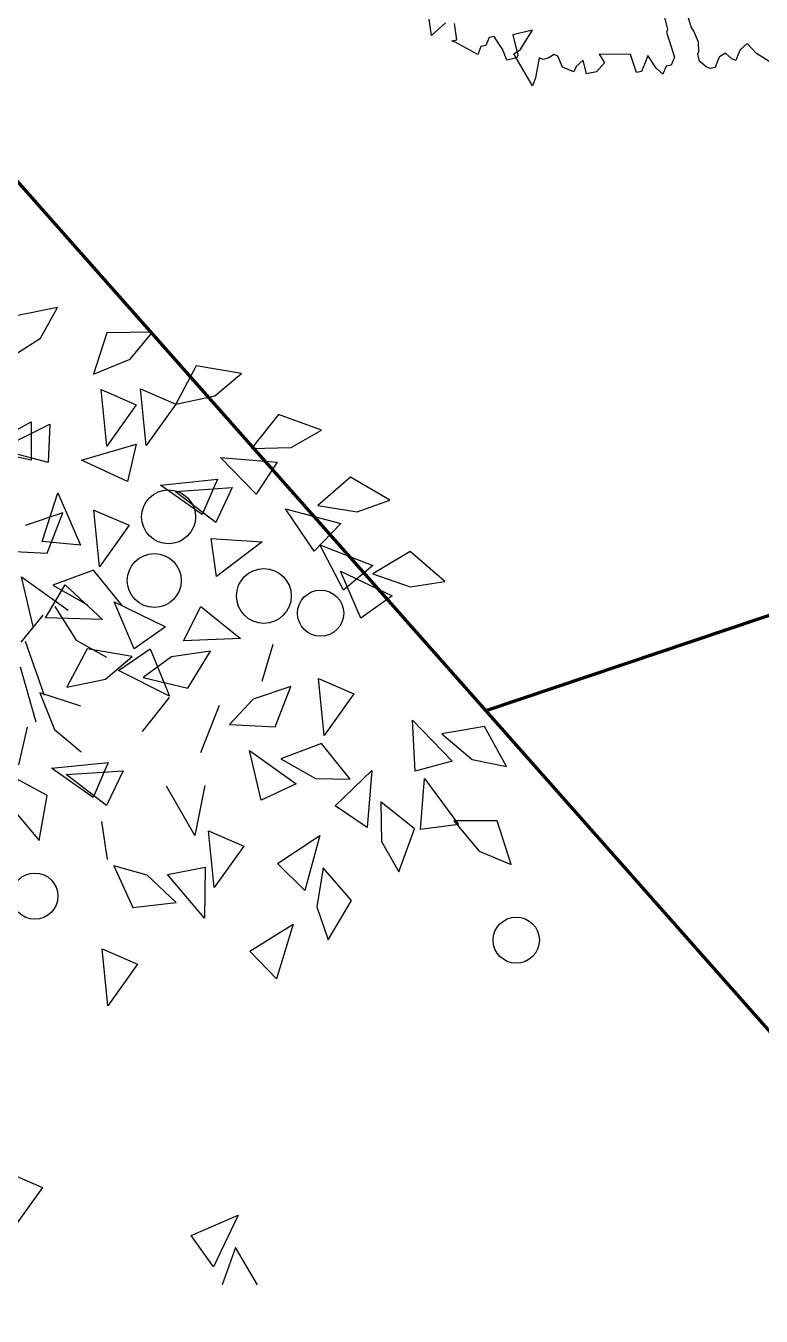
# Model space of a CAD drawing. Header units: millimetres. Extents: x 111 to 1506, y 14 to 566.
# Drawn here: x 254.112 to 255.644, y 121.543 to 124.231 of the extents above; entities that cross this region are included whole.
import ezdxf

# ---------------------------------------------------------------- set-up
doc = ezdxf.new("R2010")
doc.units = ezdxf.units.MM
doc.layers.add('fer', color=8, linetype='Continuous')
doc.layers.add('FURN', color=253, linetype='Continuous')
doc.layers.add('G', color=254, linetype='Continuous', lineweight=5)
pattern_1 = [(22.914772, (797.12783, 1599.99595), (0.097837146, 0.241122153), [0.552, -0.184]), (112.914772, (797.29731, 1600.0676), (0.097837146, 0.241122153), [0.552, -0.184])]

# ---------------------------------------------------------------- blocks, each defined once
blk = doc.blocks.new('tr')
at = {"layer": 'fer', "color": 97}
for p, q in [((1379.4492, 206.4401), (1379.4432, 206.4054)), ((1379.4492, 206.4401), (1379.4432, 206.4054)), ((1379.4432, 206.4054), (1379.4313, 206.3794)), ((1379.4432, 206.4054), (1379.4313, 206.3794)), ((1379.4432, 206.4054), (1379.4432, 206.4054)), ((1379.4432, 206.4054), (1379.4432, 206.4054)), ((1379.4313, 206.3794), (1379.4492, 206.3708)), ((1379.4313, 206.3794), (1379.4313, 206.3794)), ((1379.4313, 206.3794), (1379.4492, 206.3708)), ((1379.4313, 206.3794), (1379.4313, 206.3794)), ((1379.4492, 206.3708), (1379.4611, 206.3708)), ((1379.4492, 206.3708), (1379.4611, 206.3708)), ((1379.4611, 206.3708), (1379.473, 206.3708)), ((1379.4611, 206.3708), (1379.473, 206.3708)), ((1379.473, 206.3621), (1379.467, 206.3448)), ((1379.473, 206.3621), (1379.467, 206.3448)), ((1379.473, 206.3708), (1379.473, 206.3621)), ((1379.473, 206.3708), (1379.473, 206.3621)), ((1379.467, 206.3448), (1379.4789, 206.3361)), ((1379.467, 206.3448), (1379.467, 206.3448)), ((1379.467, 206.3448), (1379.4789, 206.3361)), ((1379.467, 206.3448), (1379.467, 206.3448)), ((1379.4789, 206.3361), (1379.4849, 206.3361)), ((1379.4789, 206.3361), (1379.4849, 206.3361)), ((1379.4849, 206.3361), (1379.5027, 206.3361)), ((1379.4849, 206.3361), (1379.5027, 206.3361)), ((1379.5027, 206.3361), (1379.5087, 206.3274)), ((1379.5027, 206.3361), (1379.5087, 206.3274)), ((1379.5027, 206.3014), (1379.4908, 206.2928)), ((1379.5027, 206.3014), (1379.4908, 206.2928)), ((1379.5087, 206.3188), (1379.5027, 206.3014)), ((1379.5087, 206.3188), (1379.5027, 206.3014)), ((1379.5087, 206.3274), (1379.5087, 206.3188)), ((1379.5087, 206.3274), (1379.5087, 206.3188)), ((1379.467, 206.2841), (1379.4492, 206.2668)), ((1379.467, 206.2841), (1379.4492, 206.2668)), ((1379.4849, 206.2928), (1379.467, 206.2841)), ((1379.4849, 206.2928), (1379.467, 206.2841)), ((1379.4908, 206.2928), (1379.4849, 206.2928)), ((1379.4908, 206.2928), (1379.4849, 206.2928)), ((1379.4432, 206.2581), (1379.3897, 206.2148)), ((1379.4432, 206.2581), (1379.3897, 206.2148)), ((1379.4492, 206.2668), (1379.4432, 206.2581)), ((1379.4492, 206.2668), (1379.4432, 206.2581)), ((1379.473, 206.2148), (1379.5146, 206.2495)), ((1379.473, 206.2148), (1379.5146, 206.2495)), ((1379.5146, 206.2495), (1379.5325, 206.2495)), ((1379.5146, 206.2495), (1379.5325, 206.2495)), ((1379.5325, 206.2495), (1379.5384, 206.2408)), ((1379.5325, 206.2495), (1379.5384, 206.2408)), ((1379.5503, 206.2235), (1379.5325, 206.1975)), ((1379.5503, 206.2235), (1379.5325, 206.1975)), ((1379.5384, 206.2408), (1379.5563, 206.2408)), ((1379.5384, 206.2408), (1379.5563, 206.2408)), ((1379.5563, 206.2408), (1379.5503, 206.2235)), ((1379.5563, 206.2408), (1379.5503, 206.2235)), ((1379.4432, 206.1975), (1379.467, 206.2148)), ((1379.4432, 206.1975), (1379.467, 206.2148)), ((1379.467, 206.2148), (1379.473, 206.2148)), ((1379.467, 206.2148), (1379.473, 206.2148)), ((1379.5325, 206.1975), (1379.5503, 206.1975)), ((1379.5325, 206.1975), (1379.5503, 206.1975)), ((1379.5503, 206.1975), (1379.5682, 206.1975)), ((1379.5503, 206.1975), (1379.5682, 206.1975)), ((1379.5682, 206.1975), (1379.5741, 206.1888)), ((1379.5682, 206.1975), (1379.5741, 206.1888)), ((1379.5741, 206.1888), (1379.5444, 206.1628)), ((1379.5741, 206.1888), (1379.5444, 206.1628)), ((1379.5444, 206.1628), (1379.5682, 206.1021)), ((1379.5444, 206.1628), (1379.5682, 206.1021)), ((1379.5741, 206.1108), (1379.5801, 206.1195)), ((1379.5741, 206.1108), (1379.5801, 206.1195)), ((1379.5801, 206.1195), (1379.6039, 206.1108)), ((1379.5801, 206.1195), (1379.6039, 206.1108)), ((1379.5682, 206.1021), (1379.5741, 206.1108)), ((1379.5682, 206.1021), (1379.5741, 206.1108)), ((1379.6158, 206.0935), (1379.592, 206.0761)), ((1379.6158, 206.0935), (1379.592, 206.0761)), ((1379.6039, 206.1108), (1379.6158, 206.0935)), ((1379.6039, 206.1108), (1379.6158, 206.0935)), ((1379.592, 206.0761), (1379.6099, 206.0675)), ((1379.592, 206.0761), (1379.6099, 206.0675)), ((1379.6099, 206.0675), (1379.6218, 206.0675)), ((1379.6099, 206.0675), (1379.6218, 206.0675)), ((1379.6218, 206.0675), (1379.6218, 206.0415)), ((1379.6218, 206.0675), (1379.6218, 206.0415)), ((1379.6218, 206.0415), (1379.6039, 206.0241)), ((1379.6218, 206.0415), (1379.6039, 206.0241)), ((1379.6039, 206.0241), (1379.6039, 206.0155)), ((1379.6039, 206.0241), (1379.6039, 206.0155)), ((1379.6039, 206.0155), (1379.6158, 206.0068)), ((1379.6039, 206.0155), (1379.6158, 206.0068)), ((1379.6158, 206.0068), (1379.6218, 205.9981)), ((1379.6158, 206.0068), (1379.6218, 205.9981)), ((1379.6218, 205.9895), (1379.6634, 205.9981)), ((1379.6218, 205.9981), (1379.6218, 205.9895)), ((1379.6218, 205.9895), (1379.6634, 205.9981)), ((1379.6218, 205.9981), (1379.6218, 205.9895)), ((1379.6813, 205.9981), (1379.6337, 205.9375)), ((1379.6813, 205.9981), (1379.6337, 205.9375)), ((1379.6634, 205.9981), (1379.6813, 205.9981)), ((1379.6634, 205.9981), (1379.6813, 205.9981)), ((1379.5741, 205.9548), (1379.598, 205.9202)), ((1379.6218, 205.9462), (1379.5741, 205.9548)), ((1379.5741, 205.9548), (1379.598, 205.9202)), ((1379.6218, 205.9462), (1379.5741, 205.9548)), ((1379.598, 205.9202), (1379.6337, 205.9462)), ((1379.598, 205.9202), (1379.6337, 205.9462)), ((1379.6337, 205.9375), (1379.6218, 205.9462)), ((1379.6337, 205.9375), (1379.6218, 205.9462)), ((1379.6337, 205.9462), (1379.6396, 205.9462)), ((1379.6337, 205.9462), (1379.6396, 205.9462)), ((1379.6515, 205.9288), (1379.6337, 205.9115)), ((1379.6515, 205.9288), (1379.6337, 205.9115)), ((1379.6396, 205.9462), (1379.6515, 205.9288)), ((1379.6396, 205.9462), (1379.6515, 205.9288)), ((1379.6277, 205.9028), (1379.6158, 205.8855)), ((1379.6277, 205.9028), (1379.6158, 205.8855)), ((1379.6337, 205.9115), (1379.6277, 205.9028)), ((1379.6337, 205.9115), (1379.6277, 205.9028)), ((1379.6337, 205.9115), (1379.6337, 205.9115)), ((1379.6337, 205.9115), (1379.6337, 205.9115)), ((1379.6158, 205.8855), (1379.6218, 205.8768)), ((1379.6158, 205.8855), (1379.6218, 205.8768)), ((1379.6218, 205.8768), (1379.6396, 205.8768)), ((1379.6218, 205.8768), (1379.6396, 205.8768)), ((1379.6396, 205.8768), (1379.6456, 205.8682)), ((1379.6396, 205.8768), (1379.6456, 205.8682)), ((1379.6456, 205.8682), (1379.6634, 205.8682)), ((1379.6456, 205.8682), (1379.6456, 205.8682)), ((1379.6456, 205.8682), (1379.6634, 205.8682)), ((1379.6456, 205.8682), (1379.6456, 205.8682)), ((1379.6634, 205.8682), (1379.6575, 205.8162)), ((1379.6634, 205.8682), (1379.6575, 205.8162)), ((1379.6515, 205.8162), (1379.6218, 205.7988)), ((1379.6515, 205.8162), (1379.6218, 205.7988)), ((1379.6575, 205.8075), (1379.6515, 205.8162)), ((1379.6575, 205.8075), (1379.6515, 205.8162)), ((1379.6575, 205.8162), (1379.6575, 205.8075)), ((1379.6575, 205.8162), (1379.6575, 205.8075)), ((1379.6277, 205.7815), (1379.6634, 205.7642)), ((1379.6277, 205.7815), (1379.6634, 205.7642)), ((1379.6634, 205.7642), (1379.6337, 205.7468)), ((1379.6634, 205.7642), (1379.6337, 205.7468)), ((1379.6634, 205.7642), (1379.6634, 205.7642)), ((1379.6634, 205.7642), (1379.6634, 205.7642))]:
    blk.add_line(p, q, dxfattribs=at)
blk = doc.blocks.new('PLANT')
for p, q in [((-0.382, 1.0627), (-0.4547, 1.0012)), ((-0.382, 0.9901), (-0.382, 1.0627)), ((-0.4547, 1.0012), (-0.4211, 0.9174)), ((-0.567, 0.9766), (-0.6275, 0.9031)), ((-0.554, 0.9051), (-0.567, 0.9766)), ((-0.4211, 0.9174), (-0.382, 0.9901)), ((-0.4797, 0.8283), (-0.4179, 0.9298)), ((-0.4179, 0.9298), (-0.3784, 0.8602)), ((-0.6275, 0.9031), (-0.5794, 0.8266)), ((-0.5794, 0.8266), (-0.554, 0.9051)), ((0.6285, 0.9023), (0.5736, 0.8306)), ((-0.5829, 0.7592), (-0.5347, 0.8679)), ((-0.5347, 0.8679), (-0.4865, 0.804)), ((-0.3784, 0.8602), (-0.4797, 0.8283)), ((-0.3748, 0.8484), (-0.4008, 0.7619)), ((-0.2797, 0.8512), (-0.3748, 0.8484)), ((-0.3249, 0.7944), (-0.2797, 0.8512)), ((0.5736, 0.8306), (0.6561, 0.8341)), ((0.5847, 0.7357), (0.5092, 0.8105)), ((0.5092, 0.8105), (0.6278, 0.8031)), ((-0.4865, 0.804), (-0.5829, 0.7592)), ((-0.4008, 0.7619), (-0.3249, 0.7944)), ((-0.1873, 0.7827), (-0.2284, 0.7023)), ((-0.0931, 0.7683), (-0.1873, 0.7827)), ((0.6278, 0.8031), (0.5847, 0.7357)), ((-0.4539, 0.7203), (-0.3404, 0.7554)), ((-0.3404, 0.7554), (-0.3569, 0.6771)), ((-0.1479, 0.7205), (-0.0931, 0.7683)), ((-0.8761, 0.7125), (-0.9066, 0.6223)), ((-0.8386, 0.6503), (-0.8761, 0.7125)), ((-0.3569, 0.6771), (-0.4539, 0.7203)), ((-0.2284, 0.7023), (-0.1479, 0.7205)), ((-0.0957, 0.6886), (0.0227, 0.6994)), ((0.0227, 0.6994), (-0.0097, 0.6262)), ((-0.4204, 0.6853), (-0.4666, 0.6021)), ((-0.3947, 0.6174), (-0.4204, 0.6853)), ((-0.2881, 0.6709), (-0.1701, 0.685)), ((-0.1701, 0.685), (-0.2004, 0.6109)), ((-0.0097, 0.6262), (-0.0957, 0.6886)), ((-0.8346, 0.5679), (-0.8386, 0.6503)), ((-0.2004, 0.6109), (-0.2881, 0.6709)), ((-0.9066, 0.6223), (-0.8346, 0.5679)), ((-0.814, 0.5036), (-0.8074, 0.6223)), ((-0.8074, 0.6223), (-0.7397, 0.5796)), ((-0.5896, 0.5453), (-0.5878, 0.6254)), ((-0.5878, 0.6254), (-0.4844, 0.6008)), ((-0.4844, 0.6008), (-0.5896, 0.5453)), ((-0.4666, 0.6021), (-0.4055, 0.5355)), ((-0.4055, 0.5355), (-0.3947, 0.6174)), ((-0.7397, 0.5796), (-0.814, 0.5036)), ((-0.3969, 0.4686), (-0.369, 0.5842)), ((-0.369, 0.5842), (-0.3101, 0.53)), ((-0.9901, 0.5432), (-1.0038, 0.449)), ((-0.9419, 0.4888), (-0.9901, 0.5432)), ((-0.8486, 0.4428), (-0.8507, 0.5617)), ((-0.8507, 0.5617), (-0.7801, 0.5241)), ((-0.7801, 0.5241), (-0.8486, 0.4428)), ((-0.3101, 0.53), (-0.3969, 0.4686)), ((-0.2097, 0.4524), (-0.2079, 0.5325)), ((-0.2079, 0.5325), (-0.1046, 0.5079)), ((-0.1371, 0.4742), (-0.038, 0.5127)), ((-0.038, 0.5127), (-0.0931, 0.4073)), ((-0.9231, 0.4084), (-0.9419, 0.4888)), ((-0.4625, 0.4992), (-0.5528, 0.4981)), ((-0.5528, 0.4981), (-0.4991, 0.4354)), ((-0.4313, 0.4092), (-0.4625, 0.4992)), ((-0.1046, 0.5079), (-0.2097, 0.4524)), ((-0.9062, 0.4668), (-0.832, 0.437)), ((-0.8913, 0.3489), (-0.9062, 0.4668)), ((-0.0931, 0.4073), (-0.1371, 0.4742)), ((-1.0038, 0.449), (-0.9231, 0.4084)), ((-0.832, 0.437), (-0.8913, 0.3489)), ((-0.5409, 0.4385), (-0.6206, 0.4308)), ((-0.4991, 0.4354), (-0.4313, 0.4092)), ((-0.0459, 0.4457), (-0.0763, 0.3689)), ((-0.0028, 0.3663), (-0.0459, 0.4457)), ((-0.2942, 0.4098), (-0.1899, 0.4298)), ((-0.1899, 0.4298), (-0.263, 0.3361)), ((0.1015, 0.3394), (0.1032, 0.4194)), ((0.1032, 0.4194), (0.2066, 0.3948)), ((0.6066, 0.3313), (0.6084, 0.4113)), ((0.6084, 0.4113), (0.7118, 0.3868)), ((0.2066, 0.3948), (0.1015, 0.3394)), ((-1.0717, 0.3561), (-1.0682, 0.261)), ((-1.0145, 0.3112), (-1.0717, 0.3561)), ((-0.6369, 0.2617), (-0.6059, 0.3633)), ((-0.6059, 0.3633), (-0.5571, 0.2549)), ((-0.4604, 0.3748), (-0.3542, 0.3757)), ((-0.0763, 0.3689), (-0.0679, 0.2968)), ((-0.0679, 0.2968), (-0.0028, 0.3663)), ((-0.8095, 0.3291), (-0.7072, 0.2685)), ((-0.7763, 0.2281), (-0.8095, 0.3291)), ((-0.9816, 0.2356), (-1.0145, 0.3112)), ((-0.9755, 0.2961), (-0.897, 0.2801)), ((-0.9396, 0.1827), (-0.9755, 0.2961)), ((-0.469, 0.3005), (-0.5581, 0.3157)), ((-0.5581, 0.3157), (-0.5165, 0.2444)), ((-0.4546, 0.2064), (-0.469, 0.3005)), ((-0.897, 0.2801), (-0.9396, 0.1827)), ((-0.5154, 0.1972), (-0.4394, 0.2715)), ((-0.4394, 0.2715), (-0.4487, 0.1529)), ((-0.4363, 0.2722), (-0.3496, 0.2467)), ((-0.0753, 0.2797), (-0.1444, 0.2393)), ((-1.0682, 0.261), (-0.9816, 0.2356)), ((-0.7072, 0.2685), (-0.7763, 0.2281)), ((-0.5571, 0.2549), (-0.6369, 0.2617)), ((-0.5165, 0.2444), (-0.4546, 0.2064)), ((-0.8907, 0.2291), (-0.8108, 0.2247)), ((-0.8387, 0.1222), (-0.8907, 0.2291)), ((-0.8108, 0.2247), (-0.8387, 0.1222)), ((-0.2068, 0.1334), (-0.2588, 0.2403)), ((-0.2588, 0.2403), (-0.1789, 0.2359)), ((-0.1789, 0.2359), (-0.2068, 0.1334)), ((-0.8397, 0.0889), (-0.8954, 0.1939)), ((-0.8954, 0.1939), (-0.8154, 0.1923)), ((-0.8154, 0.1923), (-0.8397, 0.0889)), ((-0.5777, 0.091), (-0.5699, 0.2096)), ((-0.5699, 0.2096), (-0.5026, 0.1662)), ((-0.4487, 0.1529), (-0.5154, 0.1972)), ((-0.2634, 0.2051), (-0.1834, 0.2035)), ((-0.2077, 0.1001), (-0.2634, 0.2051)), ((-0.1834, 0.2035), (-0.2077, 0.1001)), ((-0.5026, 0.1662), (-0.5777, 0.091)), ((-0.4863, 0.1686), (-0.4658, 0.0756)), ((-0.422, 0.1347), (-0.4863, 0.1686)), ((-1.054, 0.1235), (-1.1183, 0.1574)), ((-1.1183, 0.1574), (-1.0978, 0.0644)), ((-0.376, 0.0662), (-0.422, 0.1347)), ((-0.2846, 0.0756), (-0.2624, 0.1448)), ((-1.0079, 0.055), (-1.054, 0.1235)), ((-0.577, 0.1095), (-0.6232, 0.0263)), ((-0.4743, 0.0473), (-0.4649, 0.1194)), ((-0.3504, 0.1085), (-0.3441, 0.0184)), ((-0.1517, 0.1134), (-0.1617, 0.0237)), ((-0.0586, 0.1333), (-0.1517, 0.1134)), ((-0.0929, 0.0692), (-0.0586, 0.1333)), ((-0.5721, -0.017), (-0.5345, 0.0824)), ((-0.5345, 0.0824), (-0.493, -0.029)), ((-1.0978, 0.0644), (-1.0079, 0.055)), ((-1.0097, -0.025), (-1.0079, 0.055)), ((-1.0079, 0.055), (-0.9046, 0.0305)), ((-0.7391, -0.02), (-0.7374, 0.06)), ((-0.7374, 0.06), (-0.634, 0.0354)), ((-0.4658, 0.0756), (-0.376, 0.0662)), ((-0.3441, 0.0184), (-0.2846, 0.0756)), ((-0.9046, 0.0305), (-1.0097, -0.025)), ((-0.634, 0.0354), (-0.7391, -0.02)), ((-0.5621, -0.0403), (-0.5512, 0.0416)), ((-0.5225, -0.0197), (-0.4743, 0.0473)), ((-0.4323, -0.0497), (-0.3428, 0.0286)), ((-0.379, -0.0394), (-0.2853, 0.0337)), ((-0.2677, 0.0209), (-0.1887, 0.0338)), ((-0.8997, 0.0097), (-0.8207, 0.0226)), ((-0.826, -0.0835), (-0.8997, 0.0097)), ((-0.8207, 0.0226), (-0.826, -0.0835)), ((-0.6232, 0.0263), (-0.5621, -0.0403)), ((-0.5534, -0.1072), (-0.5256, 0.0084)), ((-0.9776, -0.1008), (-0.9758, -0.0208)), ((-0.9758, -0.0208), (-0.8724, -0.0453)), ((-0.7438, -0.1033), (-0.6609, -0.0182)), ((-0.6609, -0.0182), (-0.6379, -0.0949)), ((-0.493, -0.029), (-0.5721, -0.017)), ((-1.059, -0.0682), (-1.1283, -0.0464)), ((-1.1283, -0.0464), (-1.0914, -0.1342)), ((-0.8724, -0.0453), (-0.9776, -0.1008)), ((-0.4667, -0.0458), (-0.5534, -0.1072)), ((-0.4271, -0.057), (-0.4964, -0.0353)), ((-1.0014, -0.1273), (-1.059, -0.0682)), ((-0.619, -0.0766), (-0.7094, -0.0777)), ((-0.7094, -0.0777), (-0.6557, -0.1404)), ((-0.5879, -0.1666), (-0.619, -0.0766)), ((-0.6379, -0.0949), (-0.7438, -0.1033)), ((-1.0914, -0.1342), (-1.0014, -0.1273)), ((-0.8707, -0.1722), (-0.7953, -0.1454)), ((-0.7953, -0.1454), (-0.7814, -0.2507)), ((-0.7814, -0.2507), (-0.8707, -0.1722)), ((-0.8604, -0.2099), (-0.7861, -0.1801)), ((-0.7861, -0.1801), (-0.7682, -0.2849)), ((-0.7682, -0.2849), (-0.8604, -0.2099)), ((-1.0294, -0.2577), (-1.1016, -0.2488)), ((-1.1016, -0.2488), (-1.0494, -0.3285)), ((-0.9621, -0.3055), (-1.0294, -0.2577))]:
    blk.add_line(p, q)
for centre, radius in [((-0.2396, 1.1316), 0.0481), ((-0.7175, 0.4981), 0.0481), ((-0.7064, 0.3751), 0.057), ((0.0523, 0.1682), 0.0481), ((-0.6504, 0.1515), 0.0562), ((-0.7846, 0.1292), 0.0562)]:
    blk.add_circle(centre, radius)

msp = doc.modelspace()

# ---------------------------------------------------------------- hatches: boundary and pattern name
at = {"lineweight": 100, "ltscale": 1000}
h = msp.add_hatch(dxfattribs=at)
h.set_pattern_fill('AR-HBONE', color=256, scale=0.046, angle=-22.08523, style=0)
h.set_pattern_definition(pattern_1)
edge = h.paths.add_edge_path()
edge.add_line((295.08201, 132.30753), (297.74963, 131.63818))
edge.add_line((297.74963, 131.63818), (297.54448, 130.9164))
edge.add_line((297.54448, 130.9164), (248.83294, 99.17733))
edge.add_line((248.83294, 99.17733), (247.06971, 88.40748))
edge.add_line((247.06971, 88.40748), (245.10407, 88.77997))
edge.add_line((245.10407, 88.77997), (247.00179, 100.37129))
edge.add_line((247.00179, 100.37129), (294.89948, 131.58008))
edge.add_line((294.89948, 131.58008), (295.07765, 132.30862))
edge.add_line((295.07765, 132.30862), (297.72701, 131.64385))
at = {"layer": 'G', "lineweight": 100, "ltscale": 1000}
h = msp.add_hatch(dxfattribs=at)
h.set_pattern_fill('AR-HBONE', color=256, scale=0.046, angle=-22.08523, style=0)
h.set_pattern_definition(pattern_1)
edge = h.paths.add_edge_path()
edge.add_line((242.87844, 131.15454), (244.07692, 132.21456))
edge.add_line((244.07692, 132.21456), (263.01378, 110.80425))
edge.add_line((263.01378, 110.80425), (261.65868, 109.92131))
edge.add_line((261.65868, 109.92131), (242.89743, 131.13308))

# ---------------------------------------------------------------- linework, layer by layer
at = {"lineweight": 100, "ltscale": 1000}
msp.add_line((259.2993, 124.23111), (255.07022, 122.80417), dxfattribs=at)
msp.add_lwpolyline([(251.93689, 126.34677), (261.79409, 115.20206)], dxfattribs=at)

# ---------------------------------------------------------------- block references
at = {"lineweight": 100, "rotation": 247.9147716791316}
msp.add_blockref('tr', (583.02399, 1480.00636), dxfattribs=at)
at = {"layer": 'FURN', "rotation": 247.9147716791316}
msp.add_blockref('PLANT', (253.99495, 122.52987), dxfattribs=at)

doc.saveas('drawing.dxf')
